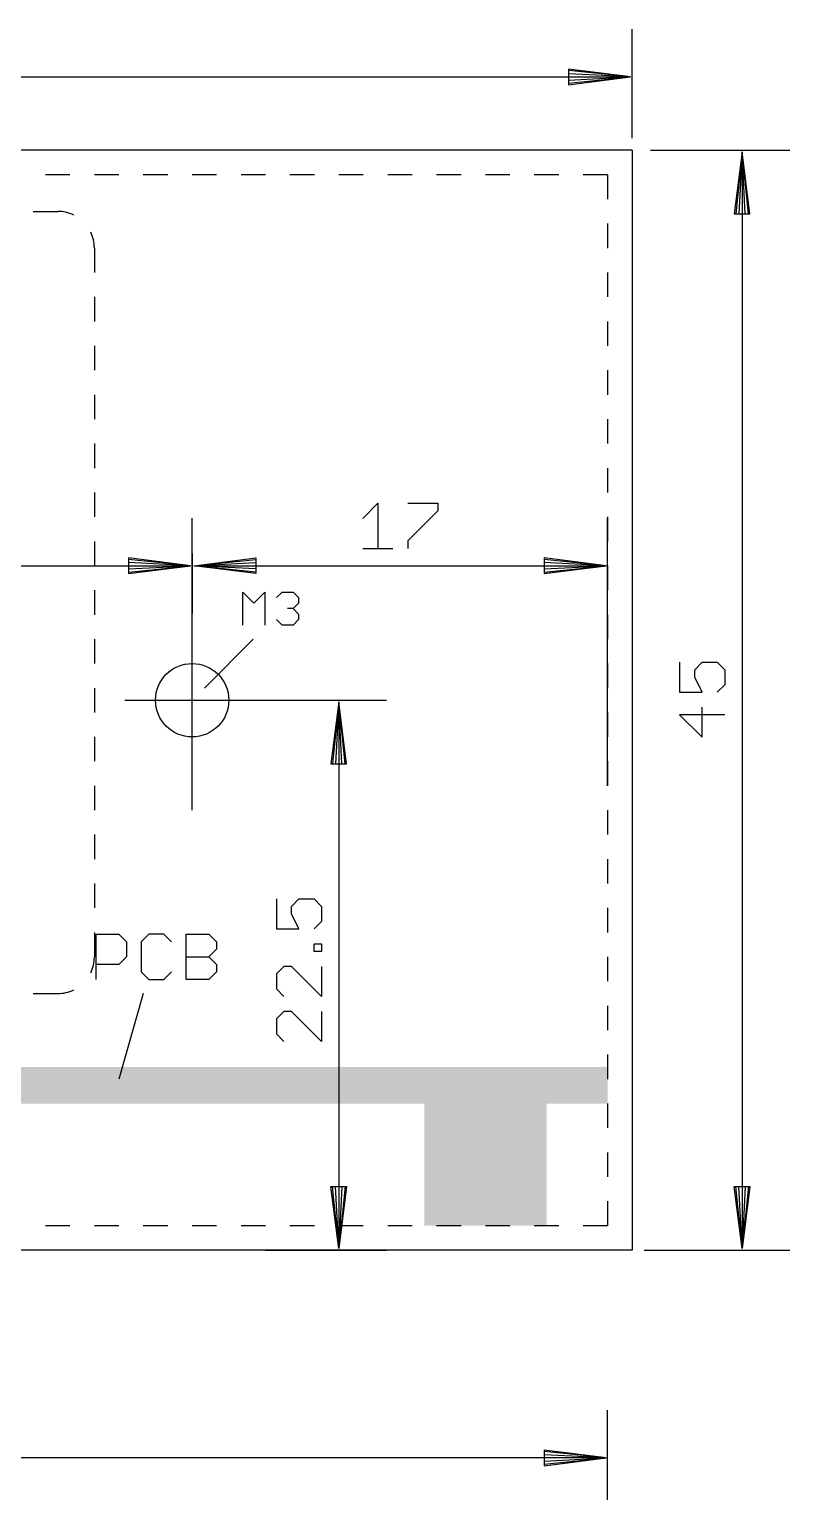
# Model space of a CAD drawing. Extents: x -55 to 231, y -301 to 164.
# Drawn here: x 132.3 to 163.4, y 103.1 to 162.9 of the extents above; entities that cross this region are included whole.
import ezdxf

# ---------------------------------------------------------------- set-up
doc = ezdxf.new("R2010")
doc.units = 0
for name, color, linetype in [('113', 140, 'CONTINUOUS'), ('115', 5, 'CONTINUOUS'), ('28', 3, 'CONTINUOUS'), ('47', 7, 'CONTINUOUS'), ('51', 53, 'CONTINUOUS')]:
    doc.layers.add(name, color=color, linetype=linetype)

# ---------------------------------------------------------------- blocks, each defined once
blk = doc.blocks.new('RECT')
blk.add_solid([(-0.5, -0.5), (0.5, -0.5), (-0.5, 0.5), (0.5, 0.5)])

msp = doc.modelspace()

# ---------------------------------------------------------------- linework, layer by layer
at = {"layer": '113'}
for p, q in [((132.5, 155.5), (133.5, 155.5)), ((135, 154), (135, 153)), ((135, 152), (135, 151)), ((135, 150), (135, 149)), ((135, 148), (135, 147)), ((135, 146), (135, 145)), ((135, 144), (135, 143)), ((135, 142), (135, 141)), ((135, 140), (135, 139)), ((135, 138), (135, 137)), ((135, 136), (135, 135)), ((135, 134), (135, 133)), ((135, 132), (135, 131)), ((135, 130), (135, 129)), ((135, 128), (135, 127)), ((135, 126), (135, 125)), ((132.5, 123.5), (133.5, 123.5))]:
    msp.add_line(p, q, dxfattribs=at)
for centre, start, end in [((133.5, 154), 64.0987, 90.0001), ((133.5, 154), 359.9999, 25.9013), ((133.5, 125), 334.0987, 0.0001), ((133.5, 125), 269.9999, 295.9013)]:
    msp.add_arc(centre, 1.5, start, end, dxfattribs=at)
at = {"layer": '28'}
for p, q in [((135.0762, 124.0762), (135.0762, 125.9254)), ((135.0762, 125.9254), (136.0008, 125.9254)), ((136.0008, 125.9254), (136.309, 125.6172)), ((137.226, 125.9254), (136.9178, 125.6172)), ((137.8424, 125.9254), (137.226, 125.9254)), ((138.1506, 125.6172), (137.8424, 125.9254)), ((138.7593, 124.0762), (138.7593, 125.9254)), ((138.7593, 125.9254), (139.6839, 125.9254)), ((139.6839, 125.9254), (139.9921, 125.6172)), ((136.309, 125.6172), (136.309, 125.0008)), ((136.9178, 125.6172), (136.9178, 124.3844)), ((139.9921, 125.309), (139.6839, 125.0008)), ((139.9921, 125.6172), (139.9921, 125.309)), ((136.0008, 124.6926), (135.0762, 124.6926)), ((136.309, 125.0008), (136.0008, 124.6926)), ((138.7593, 125.0008), (139.6839, 125.0008)), ((139.6839, 125.0008), (139.9921, 124.6926)), ((139.9921, 124.6926), (139.9921, 124.3844)), ((136.9178, 124.3844), (137.226, 124.0762)), ((137.226, 124.0762), (137.8424, 124.0762)), ((137.8424, 124.0762), (138.1506, 124.3844)), ((139.6839, 124.0762), (138.7593, 124.0762)), ((139.9921, 124.3844), (139.6839, 124.0762)), ((137, 123.5), (136, 120))]:
    msp.add_line(p, q, dxfattribs=at)
at = {"layer": '47'}
for p, q in [((157, 158.5), (157, 162.95)), ((0.065, 161), (156.935, 161)), ((156.935, 161), (154.4, 161.3192)), ((154.4, 161.3192), (154.4, 160.6808)), ((156.935, 161), (154.4, 161.26)), ((156.935, 161), (154.4, 161.13)), ((154.4, 160.6808), (156.935, 161)), ((154.4, 160.87), (156.935, 161)), ((154.4, 160.74), (156.935, 161)), ((157.75, 158), (163.45, 158)), ((161.5, 157.935), (161.1808, 155.4)), ((161.5, 157.935), (161.24, 155.4)), ((161.5, 157.935), (161.37, 155.4)), ((161.5, 157.935), (161.5, 113.065)), ((161.8192, 155.4), (161.5, 157.935)), ((161.63, 155.4), (161.5, 157.935)), ((161.76, 155.4), (161.5, 157.935)), ((161.1808, 155.4), (161.8192, 155.4)), ((145.9829, 142.939), (146.5993, 143.5554)), ((146.5993, 143.5554), (146.5993, 141.7062)), ((147.8245, 143.5554), (149.0573, 143.5554)), ((149.0573, 143.2472), (147.8245, 142.0144)), ((149.0573, 143.5554), (149.0573, 143.2472)), ((139, 131), (139, 142.95)), ((156, 132), (156, 142.95)), ((147.8245, 142.0144), (147.8245, 141.7062)), ((138.935, 141), (136.4, 141.3192)), ((136.4, 141.3192), (136.4, 140.6808)), ((138.935, 141), (136.4, 141.26)), ((139, 141.5), (139, 139.05)), ((139.065, 141), (141.6, 141.3192)), ((139.065, 141), (141.6, 141.26)), ((141.6, 141.3192), (141.6, 140.6808)), ((145.9829, 141.7062), (147.2157, 141.7062)), ((155.935, 141), (153.4, 141.3192)), ((153.4, 141.3192), (153.4, 140.6808)), ((155.935, 141), (153.4, 141.26)), ((120.065, 141), (138.935, 141)), ((138.935, 141), (136.4, 141.13)), ((136.4, 140.6808), (138.935, 141)), ((136.4, 140.87), (138.935, 141)), ((136.4, 140.74), (138.935, 141)), ((139.065, 141), (141.6, 141.13)), ((139.065, 141), (155.935, 141)), ((141.6, 140.6808), (139.065, 141)), ((141.6, 140.87), (139.065, 141)), ((141.6, 140.74), (139.065, 141)), ((155.935, 141), (153.4, 141.13)), ((153.4, 140.6808), (155.935, 141)), ((153.4, 140.87), (155.935, 141)), ((153.4, 140.74), (155.935, 141)), ((158.9446, 137.0573), (158.9446, 135.8245)), ((159.561, 136.7491), (159.8692, 137.0573)), ((159.8692, 137.0573), (160.4856, 137.0573)), ((160.4856, 137.0573), (160.7938, 136.7491)), ((159.561, 136.4409), (159.561, 136.7491)), ((159.8692, 135.8245), (159.561, 136.4409)), ((160.7938, 136.7491), (160.7938, 136.1327)), ((158.9446, 135.8245), (159.8692, 135.8245)), ((160.7938, 136.1327), (160.4856, 135.8245)), ((136.25, 135.5), (146.95, 135.5)), ((145, 135.435), (144.6808, 132.9)), ((145, 135.435), (144.74, 132.9)), ((145, 135.435), (144.87, 132.9)), ((145, 135.435), (145, 113.065)), ((145.3192, 132.9), (145, 135.435)), ((145.13, 132.9), (145, 135.435)), ((145.26, 132.9), (145, 135.435)), ((160.7938, 134.9075), (158.9446, 134.9075)), ((158.9446, 134.9075), (159.8692, 133.9829)), ((159.8692, 133.9829), (159.8692, 135.2157)), ((144.6808, 132.9), (145.3192, 132.9)), ((142.4446, 127.3736), (142.4446, 126.1408)), ((143.061, 127.0654), (143.3692, 127.3736)), ((143.061, 126.7572), (143.061, 127.0654)), ((143.3692, 127.3736), (143.9856, 127.3736)), ((143.9856, 127.3736), (144.2938, 127.0654)), ((144.2938, 127.0654), (144.2938, 126.449)), ((143.3692, 126.1408), (143.061, 126.7572)), ((144.2938, 126.449), (143.9856, 126.1408)), ((142.4446, 126.1408), (143.3692, 126.1408)), ((143.9856, 125.22), (143.9856, 125.5282)), ((143.9856, 125.5282), (144.2938, 125.5282)), ((144.2938, 125.22), (143.9856, 125.22)), ((144.2938, 125.5282), (144.2938, 125.22)), ((142.7528, 124.6112), (142.4446, 124.303)), ((143.061, 124.6112), (142.7528, 124.6112)), ((144.2938, 123.3784), (143.061, 124.6112)), ((144.2938, 124.6112), (144.2938, 123.3784)), ((142.4446, 124.303), (142.4446, 123.6866)), ((142.4446, 123.6866), (142.7528, 123.3784)), ((142.7528, 122.7697), (142.4446, 122.4615)), ((143.061, 122.7697), (142.7528, 122.7697)), ((144.2938, 121.5369), (143.061, 122.7697)), ((144.2938, 122.7697), (144.2938, 121.5369)), ((142.4446, 122.4615), (142.4446, 121.8451)), ((142.4446, 121.8451), (142.7528, 121.5369)), ((145, 113.065), (144.6808, 115.6)), ((144.6808, 115.6), (145.3192, 115.6)), ((145, 113.065), (144.74, 115.6)), ((145, 113.065), (144.87, 115.6)), ((145.3192, 115.6), (145, 113.065)), ((145.13, 115.6), (145, 113.065)), ((145.26, 115.6), (145, 113.065)), ((161.5, 113.065), (161.1808, 115.6)), ((161.1808, 115.6), (161.8192, 115.6)), ((161.5, 113.065), (161.24, 115.6)), ((161.5, 113.065), (161.37, 115.6)), ((161.8192, 115.6), (161.5, 113.065)), ((161.63, 115.6), (161.5, 113.065)), ((161.76, 115.6), (161.5, 113.065)), ((142, 113), (146.95, 113)), ((157.5, 113), (163.45, 113)), ((156, 90.5), (156, 106.45)), ((155.935, 104.5), (153.4, 104.8192)), ((153.4, 104.8192), (153.4, 104.1808)), ((155.935, 104.5), (153.4, 104.76)), ((155.935, 104.5), (1.065, 104.5)), ((155.935, 104.5), (153.4, 104.63)), ((153.4, 104.1808), (155.935, 104.5)), ((153.4, 104.37), (155.935, 104.5)), ((153.4, 104.24), (155.935, 104.5))]:
    msp.add_line(p, q, dxfattribs=at)
at = {"layer": '51'}
for p, q in [((157, 158), (0, 158)), ((157, 158), (157, 113)), ((134, 157), (133, 157)), ((136, 157), (135, 157)), ((138, 157), (137, 157)), ((140, 157), (139, 157)), ((142, 157), (141, 157)), ((144, 157), (143, 157)), ((146, 157), (145, 157)), ((148, 157), (147, 157)), ((150, 157), (149, 157)), ((152, 157), (151, 157)), ((154, 157), (153, 157)), ((156, 157), (155, 157)), ((156, 157), (156, 156)), ((156, 155), (156, 154)), ((156, 153), (156, 152)), ((156, 151), (156, 150)), ((156, 149), (156, 148)), ((156, 147), (156, 146)), ((156, 145), (156, 144)), ((156, 143), (156, 142)), ((156, 141), (156, 140)), ((141.0762, 138.5762), (141.0762, 139.9249)), ((141.0762, 139.9249), (141.5258, 139.4754)), ((141.5258, 139.4754), (141.9754, 139.9249)), ((141.9754, 139.9249), (141.9754, 138.5762)), ((142.4574, 139.7002), (142.6822, 139.9249)), ((142.6822, 139.9249), (143.1318, 139.9249)), ((143.1318, 139.9249), (143.3565, 139.7002)), ((143.3565, 139.4754), (143.1318, 139.2506)), ((143.3565, 139.7002), (143.3565, 139.4754)), ((143.1318, 139.2506), (142.907, 139.2506)), ((143.1318, 139.2506), (143.3565, 139.0258)), ((143.3565, 139.0258), (143.3565, 138.801)), ((156, 139), (156, 138)), ((142.6822, 138.5762), (142.4574, 138.801)), ((143.1318, 138.5762), (142.6822, 138.5762)), ((143.3565, 138.801), (143.1318, 138.5762)), ((141.5, 138), (139.5, 136)), ((156, 137), (156, 136)), ((156, 135), (156, 134)), ((156, 133), (156, 132)), ((156, 131), (156, 130)), ((156, 129), (156, 128)), ((156, 127), (156, 126)), ((156, 125), (156, 124)), ((156, 123), (156, 122)), ((156, 121), (156, 120)), ((156, 119), (156, 118)), ((156, 117), (156, 116)), ((156, 115), (156, 114)), ((134, 114), (133, 114)), ((136, 114), (135, 114)), ((138, 114), (137, 114)), ((140, 114), (139, 114)), ((142, 114), (141, 114)), ((144, 114), (143, 114)), ((146, 114), (145, 114)), ((148, 114), (147, 114)), ((150, 114), (149, 114)), ((152, 114), (151, 114)), ((154, 114), (153, 114)), ((156, 114), (155, 114)), ((157, 113), (0, 113))]:
    msp.add_line(p, q, dxfattribs=at)
msp.add_circle((139, 135.5), 1.5, dxfattribs=at)

# ---------------------------------------------------------------- block references
at = {"layer": '115', "xscale": 5, "yscale": 5, "rotation": 270}
msp.add_blockref('RECT', (151, 116.5), dxfattribs=at)
at = {"layer": '28', "xscale": 155, "yscale": 1.5}
msp.add_blockref('RECT', (78.5, 119.75), dxfattribs=at)

doc.saveas('drawing.dxf')
